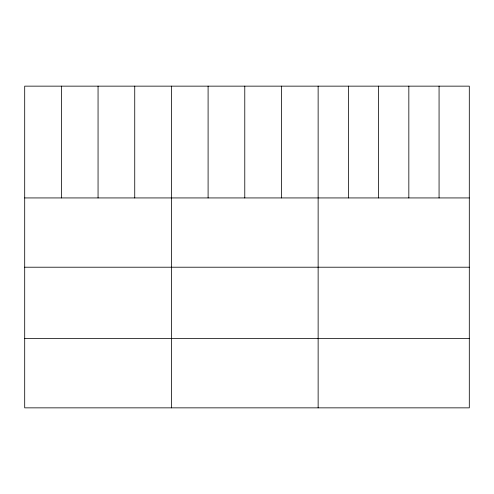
<?xml version="1.0" encoding="UTF-8"?>
<svg xmlns="http://www.w3.org/2000/svg" width="494" height="494" viewBox="0 0 494 494"><rect width="100%" height="100%" fill="white"/><g stroke="black" fill="none" stroke-linecap="round" stroke-linejoin="round"><path stroke-width="0.74" d="M469.3 197.933L469.3 407.853L24.7 407.853L24.7 86.147L469.3 86.147L469.3 197.933L24.7 197.933M24.7 267.211L469.3 267.211M24.7 338.581L469.3 338.581M439.067 86.147L439.067 197.933M408.834 86.147L408.834 197.933M378.602 86.147L378.602 197.933M348.369 86.147L348.369 197.933M318.136 86.147L318.136 407.853M281.457 86.147L281.457 197.933M244.777 86.147L244.777 197.933M208.098 86.147L208.098 197.933M171.418 86.147L171.418 407.853M134.739 86.147L134.739 197.933M98.059 86.147L98.059 197.933M61.38 86.147L61.38 197.933"/></g></svg>
